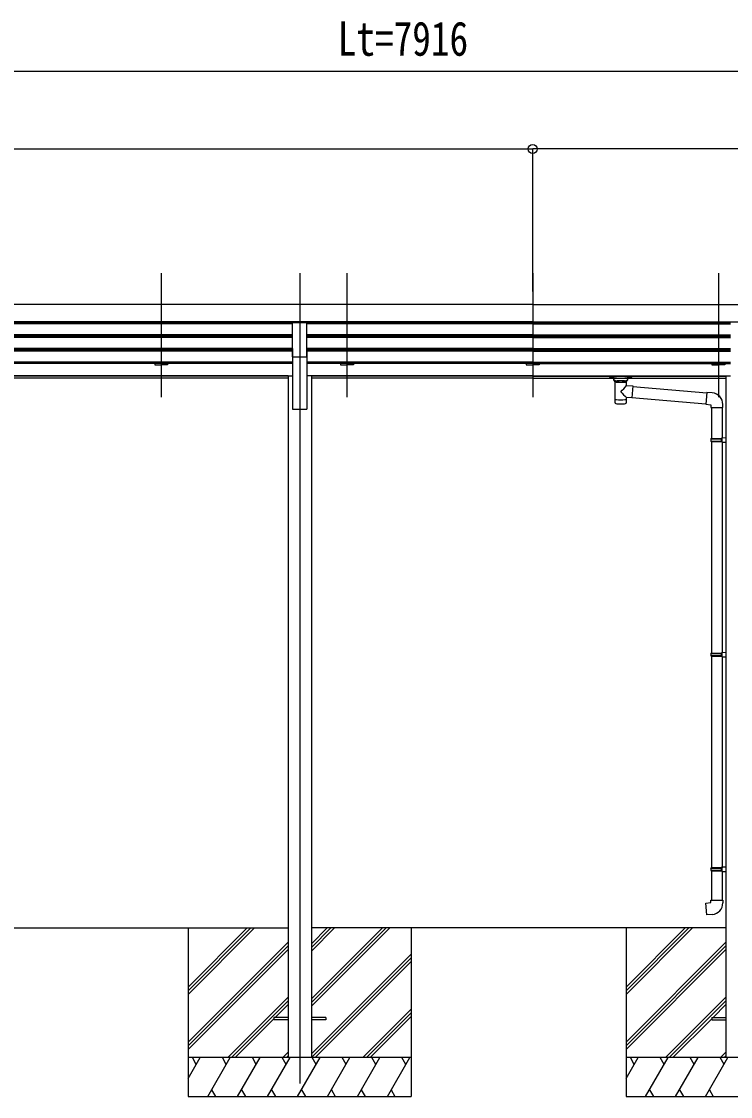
# Model space of a CAD drawing. Units: millimetres, scale not verified. Extents: x -16820 to 16820, y -11880 to 11880.
# Drawn here: x -5044 to -2311, y -6850 to -2705 of the extents above; entities that cross this region are included whole.
import ezdxf
from ezdxf.enums import TextEntityAlignment as Align

# ---------------------------------------------------------------- set-up
doc = ezdxf.new("R2010")
doc.units = ezdxf.units.MM
doc.header["$LTSCALE"] = 50
for name, color, linetype in [('0-3_YKK_11', 7, 'Continuous'), ('0-4_YKK_12', 2, 'Continuous'), ('0-5_YKK_13', 4, 'Continuous'), ('0-6_YKK_A1', 4, 'Continuous'), ('0-7_YKK_D', 6, 'Continuous')]:
    doc.layers.add(name, color=color, linetype=linetype)
doc.styles.add('ＭＳ ゴシック', font='')
doc.styles.get('ＭＳ ゴシック').set_extended_font_data('MS Gothic')

msp = doc.modelspace()

# ---------------------------------------------------------------- linework, layer by layer
at = {"layer": '0-3_YKK_11'}
msp.add_line((-2329.32, -6200.01), (-3926.52, -6200.01), dxfattribs=at)
at = {"layer": '0-4_YKK_12'}
for p, q in [((-4505.91, -3675.6), (-4505.91, -4153.12)), ((-3971.72, -3675.6), (-3971.72, -4153.12)), ((-3789.91, -3675.6), (-3789.91, -4153.12)), ((-3073.91, -3675.6), (-3073.91, -4153.12)), ((-2357.91, -3675.6), (-2357.91, -4153.12)), ((-3971.72, -4106.44), (-3971.72, -6800.01))]:
    msp.add_line(p, q, dxfattribs=at)
at = {"layer": '0-5_YKK_13'}
for p, q in [((-3999.22, -3997.44), (-3999.22, -3865.64)), ((-3999.22, -3865.64), (-3944.22, -3865.64)), ((-3944.22, -3997.44), (-3944.22, -3865.64)), ((-3999.22, -3997.44), (-3944.22, -3997.44)), ((-2777.21, -4075.67), (-2777.21, -4073.66)), ((-2761.71, -4086.28), (-2761.71, -4075.78)), ((-2756.06, -4093.85), (-2761.71, -4086.28)), ((-2760.76, -4074.06), (-2760.76, -4071.94)), ((-2708.67, -4071.94), (-2760.76, -4071.94)), ((-2760.76, -4074.06), (-2750.61, -4074.06)), ((-2757.62, -4093.28), (-2757.62, -4163.69)), ((-2756.05, -4093.86), (-2756.05, -4094.37)), ((-2749.3, -4089.63), (-2749.3, -4095.54)), ((-2749.3, -4089.63), (-2720.13, -4089.63)), ((-2749.3, -4089.63), (-2749.3, -4095.54)), ((-2720.13, -4089.63), (-2720.13, -4095.54)), ((-2720.13, -4089.63), (-2720.13, -4095.54)), ((-2718.82, -4074.06), (-2708.67, -4074.06)), ((-2713.38, -4094.37), (-2713.37, -4093.86)), ((-2713.36, -4093.85), (-2707.72, -4086.28)), ((-2711.82, -4108.31), (-2711.82, -4093.28)), ((-2708.67, -4074.06), (-2708.67, -4071.94)), ((-2707.71, -4086.28), (-2707.71, -4075.78)), ((-2692.21, -4075.67), (-2692.21, -4073.66)), ((-2711.81, -4108.31), (-2687.9, -4110.41)), ((-2687.9, -4110.41), (-2691.89, -4156.03)), ((-2688.06, -4112.3), (-2403.01, -4137.24)), ((-2688.04, -4112), (-2688.04, -4112)), ((-2382, -4137.07), (-2402.83, -4135.25)), ((-2757.62, -4163.69), (-2757.62, -4165.18)), ((-2757.62, -4165.18), (-2757.62, -4173.11)), ((-2711.82, -4163.69), (-2711.82, -4154.29)), ((-2711.82, -4165.18), (-2711.82, -4163.69)), ((-2711.82, -4173.11), (-2711.82, -4165.18)), ((-2691.89, -4156.03), (-2711.81, -4154.29)), ((-2691.9, -4156.03), (-2691.89, -4156.02)), ((-2691.72, -4154.14), (-2406.67, -4179.08)), ((-2340.92, -4192.81), (-2340.92, -4181.9)), ((-2386.92, -4192.81), (-2340.92, -4192.81)), ((-2384.92, -4192.81), (-2384.92, -4312.58)), ((-2342.92, -4192.81), (-2342.92, -4310.02)), ((-2344.92, -4310.08), (-2328.92, -4309.61)), ((-2344.92, -4312.08), (-2344.92, -4310.08)), ((-2328.92, -4309.61), (-2328.92, -4327.55)), ((-2386.92, -4314.58), (-2385.92, -4312.58)), ((-2386.92, -4314.58), (-2342.92, -4314.58)), ((-2386.92, -4314.58), (-2386.92, -4322.58)), ((-2386.92, -4322.58), (-2342.92, -4322.58)), ((-2386.92, -4322.58), (-2385.92, -4324.58)), ((-2385.92, -4312.58), (-2342.92, -4312.58)), ((-2385.92, -4324.58), (-2342.92, -4324.58)), ((-2384.92, -4324.58), (-2384.92, -5139.95)), ((-2347.4, -4314.58), (-2347.83, -4312.58)), ((-2344.92, -4312.08), (-2342.92, -4312.08)), ((-2344.92, -4327.08), (-2344.92, -4325.08)), ((-2344.92, -4327.08), (-2328.92, -4327.55)), ((-2342.92, -4327.14), (-2342.92, -5137.39)), ((-2344.92, -5137.45), (-2328.92, -5136.98)), ((-2344.92, -5139.45), (-2344.92, -5137.45)), ((-2344.92, -5139.45), (-2342.92, -5139.45)), ((-2328.92, -5136.98), (-2328.92, -5154.92)), ((-2386.92, -5141.95), (-2385.92, -5139.95)), ((-2386.92, -5141.95), (-2342.92, -5141.95)), ((-2386.92, -5141.95), (-2386.92, -5149.95)), ((-2386.92, -5149.95), (-2342.92, -5149.95)), ((-2386.92, -5149.95), (-2385.92, -5151.95)), ((-2385.92, -5139.95), (-2342.92, -5139.95)), ((-2385.92, -5151.95), (-2342.92, -5151.95)), ((-2384.92, -5151.95), (-2384.92, -5967.33)), ((-2347.4, -5141.95), (-2347.83, -5139.95)), ((-2344.92, -5154.45), (-2344.92, -5152.45)), ((-2344.92, -5154.45), (-2328.92, -5154.92)), ((-2342.92, -5154.51), (-2342.92, -5964.77)), ((-2386.92, -5969.33), (-2385.92, -5967.33)), ((-2385.92, -5967.33), (-2342.92, -5967.33)), ((-2347.4, -5969.33), (-2347.83, -5967.33)), ((-2344.92, -5964.83), (-2328.92, -5964.36)), ((-2344.92, -5966.83), (-2344.92, -5964.83)), ((-2344.92, -5966.83), (-2342.92, -5966.83)), ((-2342.92, -5967.33), (-2342.92, -5967.88)), ((-2386.92, -5969.33), (-2342.92, -5969.33)), ((-2386.92, -5969.33), (-2386.92, -5977.33)), ((-2386.92, -5977.33), (-2342.92, -5977.33)), ((-2386.92, -5977.33), (-2385.92, -5979.33)), ((-2385.92, -5979.33), (-2342.92, -5979.33)), ((-2384.92, -5979.33), (-2384.92, -6092.44)), ((-2344.92, -5981.83), (-2344.92, -5979.83)), ((-2344.92, -5981.83), (-2328.92, -5982.3)), ((-2342.92, -5981.89), (-2342.92, -6092.44)), ((-2386.92, -6092.44), (-2340.92, -6092.44)), ((-2386.92, -6102.44), (-2386.92, -6092.44)), ((-2340.92, -6092.44), (-2340.92, -6103.36)), ((-4071.92, -6545.45), (-4071.92, -6554.45)), ((-4016.92, -6545.45), (-4071.92, -6545.45)), ((-3871.52, -6545.45), (-3926.52, -6545.45)), ((-3871.52, -6545.45), (-3871.52, -6554.45)), ((-2383.92, -6545.45), (-2383.92, -6554.45)), ((-2383.92, -6545.45), (-2328.92, -6545.45)), ((-4016.92, -6554.45), (-4071.92, -6554.45)), ((-3871.52, -6554.45), (-3926.52, -6554.45)), ((-2383.92, -6554.45), (-2328.92, -6554.45))]:
    msp.add_line(p, q, dxfattribs=at)
for points in [[(-2749.3, -4095.54), (-2750.11, -4094.78), (-2750.56, -4094.37), (-2752.13, -4092.88), (-2752.54, -4092.48), (-2753.65, -4091.45), (-2754.19, -4090.98), (-2754.84, -4090.44), (-2756.02, -4089.53), (-2757.15, -4088.74), (-2758.21, -4088.08), (-2759.18, -4087.52), (-2760.01, -4087.08), (-2761.17, -4086.52), (-2761.71, -4086.27)], [(-2749.3, -4089.63), (-2747.53, -4091.46), (-2745.71, -4092.85)], [(-2745.71, -4092.85), (-2744.59, -4093.55), (-2743.44, -4094.18), (-2742.25, -4094.73), (-2741.04, -4095.2), (-2739.8, -4095.58), (-2738.54, -4095.88), (-2737.28, -4096.1), (-2736, -4096.23), (-2734.71, -4096.27), (-2733.43, -4096.23), (-2732.15, -4096.1), (-2730.88, -4095.88), (-2729.63, -4095.58), (-2728.39, -4095.2), (-2727.18, -4094.73), (-2725.99, -4094.18), (-2724.83, -4093.55), (-2723.71, -4092.85)], [(-2720.13, -4089.63), (-2721.9, -4091.46), (-2723.71, -4092.85)], [(-2720.13, -4095.54), (-2719.31, -4094.78), (-2718.87, -4094.37), (-2717.29, -4092.88), (-2716.88, -4092.48), (-2715.78, -4091.45), (-2715.24, -4090.98), (-2714.59, -4090.44), (-2713.41, -4089.53), (-2712.28, -4088.74), (-2711.21, -4088.08), (-2710.25, -4087.52), (-2709.41, -4087.08), (-2708.26, -4086.52), (-2707.72, -4086.27)], [(-2402.83, -4135.25), (-2406.84, -4181.07), (-2386.92, -4182.81), (-2386.92, -4192.81)], [(-2347.4, -4314.58), (-2347.4, -4322.58), (-2347.83, -4324.58)], [(-2344.92, -4325.08), (-2342.92, -4325.08), (-2342.92, -4312.08)], [(-2344.92, -5152.45), (-2342.92, -5152.45), (-2342.92, -5139.45)], [(-2347.4, -5141.95), (-2347.4, -5149.95), (-2347.83, -5151.95)], [(-2344.92, -5979.83), (-2342.92, -5979.83), (-2342.92, -5966.83)], [(-2347.4, -5969.33), (-2347.4, -5977.33), (-2347.83, -5979.33)], [(-2382, -6148.18), (-2402.83, -6150.01), (-2406.84, -6104.18), (-2386.92, -6102.44)]]:
    msp.add_lwpolyline(points, dxfattribs=at)
for centre, radius, start, end in [((-2814.91, -4032.82), 127.78, 308.87342, 323.78673), ((-2621.13, -4036.88), 148.36, 220.03306, 232.31976), ((-2385.92, -4181.9), 45, 0, 85), ((-2752.62, -4173.11), 5, 180, 259.32659), ((-2716.82, -4173.11), 5, 280.67342, 0), ((-2385.92, -6103.36), 45, 275, 0)]:
    msp.add_arc(centre, radius, start, end, dxfattribs=at)
for centre, major_axis, ratio, start_param, end_param in [((-2760.76, -4075.67), (16.45, 0), 0.098162, 1.5707963, 4.6543397), ((-2760.76, -4073.66), (-16.45, 0), 0.104529, 4.712389, 6.2831853), ((-2750.61, -4075.78), (11.11, 0), 0.152515, 1.5707963, 3.1415927), ((-2734.72, -4093.28), (22.9, 0), 0.130526, 2.9082195, 6.5147838), ((-2734.71, -4093.49), (-21.53, 0), 0.129428, 0.1297924, 3.0084543), ((-2718.82, -4075.78), (-11.11, 0), 0.152515, 3.1415927, 4.712389), ((-2708.67, -4073.66), (16.45, 0), 0.104529, 6.2831853, 7.8539816), ((-2708.67, -4075.67), (-16.45, 0), 0.098162, 1.6288456, 4.712389), ((-2734.72, -4160.7), (22.9, 0), 0.130526, 3.1415927, 6.2831853), ((-2734.72, -4176.32), (22.9, 0), 0.130526, 3.7473022, 5.6774759)]:
    msp.add_ellipse(centre, major_axis=major_axis, ratio=ratio, start_param=start_param, end_param=end_param, dxfattribs=at)
for centre, major_axis in [((-2769.71, -4075.69), (3, 0)), ((-2699.71, -4075.69), (-3, 0))]:
    msp.add_ellipse(centre, major_axis=major_axis, ratio=0.107858, dxfattribs=at)
at = {"layer": '0-6_YKK_A1'}
for p, q in [((-3073.71, -3796.6), (-7369.72, -3796.6)), ((-3074.11, -3796.6), (505.88, -3796.6)), ((-3073.71, -3863.2), (-7369.73, -3863.2)), ((-3999.22, -3866.45), (-6444.22, -3866.45)), ((-3999.22, -3871), (-6444.22, -3871)), ((-4530.91, -3871), (-4530.91, -3866.56)), ((-4480.91, -3871), (-4480.91, -3866.56)), ((-3073.71, -3871), (-3944.23, -3871)), ((-3073.71, -3866.45), (-3944.22, -3866.45)), ((-3814.91, -3871), (-3814.91, -3866.56)), ((-3764.91, -3871), (-3764.91, -3866.56)), ((-3098.91, -3871), (-3098.91, -3866.56)), ((-3074.11, -3866.45), (-2311.62, -3866.45)), ((-3074.11, -3871), (-2311.62, -3871)), ((-3074.1, -3863.2), (505.88, -3863.2)), ((-3048.91, -3871), (-3048.91, -3866.56)), ((-2382.91, -3871), (-2382.91, -3866.56)), ((-2332.91, -3871), (-2332.91, -3866.56)), ((-3999.22, -3912.87), (-6444.22, -3912.87)), ((-3999.22, -3914.37), (-6444.22, -3914.37)), ((-3999.22, -3918.69), (-6444.22, -3918.69)), ((-3999.22, -3923.57), (-6444.22, -3923.57)), ((-4530.91, -3923.57), (-4530.91, -3918.69)), ((-4480.91, -3923.57), (-4480.91, -3918.69)), ((-3073.71, -3923.57), (-3944.23, -3923.57)), ((-3073.71, -3912.87), (-3944.22, -3912.87)), ((-3073.71, -3914.37), (-3944.22, -3914.37)), ((-3073.71, -3918.69), (-3944.22, -3918.69)), ((-3814.91, -3923.57), (-3814.91, -3918.69)), ((-3764.91, -3923.57), (-3764.91, -3918.69)), ((-3098.91, -3923.57), (-3098.91, -3918.69)), ((-3074.11, -3912.87), (-2311.62, -3912.87)), ((-3074.11, -3914.37), (-2311.62, -3914.37)), ((-3074.11, -3918.69), (-2311.62, -3918.69)), ((-3074.11, -3923.57), (-2311.62, -3923.57)), ((-3048.91, -3923.57), (-3048.91, -3918.69)), ((-2382.91, -3923.57), (-2382.91, -3918.69)), ((-2332.91, -3923.57), (-2332.91, -3918.69)), ((-3999.22, -3965.45), (-6444.22, -3965.45)), ((-3999.22, -3966.95), (-6444.22, -3966.95)), ((-3999.22, -3971.26), (-6444.22, -3971.26)), ((-3999.22, -3976.15), (-6444.22, -3976.15)), ((-4530.91, -3976.15), (-4530.91, -3971.26)), ((-4480.91, -3976.15), (-4480.91, -3971.26)), ((-3999.22, -3965.55), (-3999.22, -4200.01)), ((-3073.71, -3976.15), (-3944.23, -3976.15)), ((-3073.71, -3965.45), (-3944.22, -3965.45)), ((-3944.22, -3965.55), (-3944.22, -4200.01)), ((-3073.71, -3966.95), (-3944.22, -3966.95)), ((-3073.71, -3971.26), (-3944.22, -3971.26)), ((-3814.91, -3976.15), (-3814.91, -3971.26)), ((-3764.91, -3976.15), (-3764.91, -3971.26)), ((-3098.91, -3976.15), (-3098.91, -3971.26)), ((-3074.11, -3965.45), (-2311.62, -3965.45)), ((-3074.11, -3966.95), (-2311.62, -3966.95)), ((-3074.11, -3971.26), (-2311.62, -3971.26)), ((-3074.11, -3976.15), (-2311.62, -3976.15)), ((-3048.91, -3976.15), (-3048.91, -3971.26)), ((-2382.91, -3976.15), (-2382.91, -3971.26)), ((-2332.91, -3976.15), (-2332.91, -3971.26)), ((-3999.22, -4018.03), (-6444.22, -4018.03)), ((-3999.22, -4019.53), (-6444.22, -4019.53)), ((-3073.71, -4018.03), (-3944.22, -4018.03)), ((-3073.71, -4019.53), (-3944.22, -4019.53)), ((-3074.11, -4018.03), (-2311.62, -4018.03)), ((-3074.11, -4019.53), (-2311.62, -4019.53)), ((-3999.22, -4023.84), (-6444.22, -4023.84)), ((-3999.22, -4024.2), (-5912.91, -4024.2)), ((-4530.91, -4023.84), (-4530.91, -4029.36)), ((-4530.91, -4023.84), (-4530.91, -4029.36)), ((-4530.91, -4029.36), (-4505.91, -4029.36)), ((-4480.91, -4029.36), (-4505.91, -4029.36)), ((-4480.91, -4023.84), (-4480.91, -4029.36)), ((-4480.91, -4023.84), (-4480.91, -4029.36)), ((-3073.71, -4023.84), (-3944.22, -4023.84)), ((-3098.71, -4024.2), (-3944.22, -4024.2)), ((-3814.91, -4023.84), (-3814.91, -4029.36)), ((-3814.91, -4023.84), (-3814.91, -4029.36)), ((-3814.91, -4029.36), (-3789.91, -4029.36)), ((-3764.91, -4029.36), (-3789.91, -4029.36)), ((-3764.91, -4023.84), (-3764.91, -4029.36)), ((-3764.91, -4023.84), (-3764.91, -4029.36)), ((-3098.91, -4023.84), (-3098.91, -4029.36)), ((-3098.91, -4023.84), (-3098.91, -4029.36)), ((-3098.91, -4029.36), (-3073.91, -4029.36)), ((-3074.11, -4023.84), (-2311.62, -4023.84)), ((-3048.91, -4029.36), (-3073.91, -4029.36)), ((-3049.11, -4024.2), (-2311.62, -4024.2)), ((-3048.91, -4023.84), (-3048.91, -4029.36)), ((-3048.91, -4023.84), (-3048.91, -4029.36)), ((-2382.91, -4023.84), (-2382.91, -4029.36)), ((-2382.91, -4023.84), (-2382.91, -4029.36)), ((-2382.91, -4029.36), (-2357.91, -4029.36)), ((-2332.91, -4029.36), (-2357.91, -4029.36)), ((-2332.91, -4023.84), (-2332.91, -4029.36)), ((-2332.91, -4023.84), (-2332.91, -4029.36)), ((-4016.92, -4071.43), (-6426.52, -4071.43)), ((-4016.92, -4072.84), (-6426.52, -4072.84)), ((-4016.92, -4080.52), (-6426.52, -4080.52)), ((-4016.92, -4071.01), (-4016.92, -6699.95)), ((-4016.92, -4071.01), (-3999.22, -4071.01)), ((-3926.52, -4071.01), (-3944.22, -4071.01)), ((-3926.52, -4071.01), (-3926.52, -6699.42)), ((-3073.71, -4071.43), (-3926.52, -4071.43)), ((-3073.71, -4072.84), (-3926.52, -4072.84)), ((-3073.71, -4080.52), (-3926.52, -4080.52)), ((-3074.11, -4071.43), (-2328.92, -4071.43)), ((-3074.11, -4072.84), (-2328.92, -4072.84)), ((-3074.11, -4080.52), (-2328.92, -4080.52)), ((-2328.92, -4071.01), (-2328.92, -6700.01)), ((-2328.92, -4071.01), (-2311.22, -4071.01)), ((-3999.22, -4200.01), (-3944.22, -4200.01)), ((-6426.52, -6200.01), (-4016.92, -6200.01)), ((-4401.92, -6442.19), (-4159.68, -6199.95)), ((-4401.92, -6428.04), (-4173.82, -6199.95)), ((-4401.92, -6456.33), (-4145.6, -6200.01)), ((-4401.92, -6200.01), (-4401.92, -6849.95)), ((-3926.52, -6289.3), (-3837.17, -6199.95)), ((-3926.52, -6275.15), (-3851.31, -6199.95)), ((-3926.52, -6261.01), (-3865.46, -6199.95)), ((-3926.52, -6289.3), (-3837.17, -6199.95)), ((-3926.52, -6275.15), (-3851.31, -6199.95)), ((-3926.52, -6261.01), (-3865.46, -6199.95)), ((-3926.52, -6501.43), (-3625.1, -6200.01)), ((-3926.52, -6487.29), (-3639.24, -6200.01)), ((-3926.52, -6473.14), (-3653.38, -6200.01)), ((-3926.52, -6501.43), (-3625.1, -6200.01)), ((-3926.52, -6487.29), (-3639.24, -6200.01)), ((-3926.52, -6473.14), (-3653.38, -6200.01)), ((-3541.92, -6200.01), (-3541.92, -6849.95)), ((-2713.92, -6442.19), (-2471.68, -6199.95)), ((-2713.92, -6428.04), (-2485.82, -6199.95)), ((-2713.92, -6456.33), (-2457.6, -6200.01)), ((-2713.92, -6200.01), (-2713.92, -6849.95)), ((-4401.92, -6640.17), (-4016.92, -6255.18)), ((-2713.92, -6640.17), (-2328.92, -6255.18)), ((-4401.92, -6654.32), (-4016.92, -6269.32)), ((-4401.92, -6668.46), (-4016.92, -6283.46)), ((-2713.92, -6654.32), (-2328.92, -6269.32)), ((-2713.92, -6668.46), (-2328.92, -6283.46)), ((-3926.52, -6685.27), (-3541.92, -6300.68)), ((-3926.52, -6685.27), (-3541.92, -6300.68)), ((-3926.52, -6699.42), (-3541.92, -6314.82)), ((-3926.52, -6699.42), (-3541.92, -6314.82)), ((-3912.91, -6699.95), (-3541.92, -6328.96)), ((-3912.91, -6699.95), (-3541.92, -6328.96)), ((-4249.56, -6699.95), (-4016.92, -6467.31)), ((-4235.42, -6699.95), (-4016.92, -6481.45)), ((-4066.78, -6545.45), (-4016.92, -6495.59)), ((-2561.56, -6699.95), (-2328.92, -6467.31)), ((-2547.42, -6699.95), (-2328.92, -6481.45)), ((-2378.78, -6545.45), (-2328.92, -6495.59)), ((-3729.06, -6699.95), (-3541.92, -6512.81)), ((-3714.92, -6699.95), (-3541.92, -6526.95)), ((-3700.78, -6699.95), (-3541.92, -6541.09)), ((-4221.28, -6699.95), (-4071.92, -6550.59)), ((-2533.28, -6699.95), (-2383.92, -6550.59)), ((-3541.92, -6699.95), (-4401.92, -6699.95)), ((-4401.92, -6780.43), (-4355.46, -6699.95)), ((-4370.46, -6725.93), (-4385.46, -6699.95)), ((-4326.59, -6849.95), (-4239.99, -6699.95)), ((-4254.99, -6725.93), (-4269.99, -6699.95)), ((-4211.12, -6849.95), (-4124.52, -6699.95)), ((-4139.52, -6725.93), (-4154.52, -6699.95)), ((-4095.65, -6849.95), (-4009.05, -6699.95)), ((-4024.05, -6725.93), (-4039.05, -6699.95)), ((-4037.43, -6699.95), (-4016.92, -6679.44)), ((-4023.29, -6699.95), (-4016.92, -6693.58)), ((-3980.18, -6849.95), (-3893.58, -6699.95)), ((-3908.58, -6725.93), (-3923.58, -6699.95)), ((-3864.71, -6849.95), (-3778.11, -6699.95)), ((-3793.11, -6725.93), (-3808.11, -6699.95)), ((-3749.24, -6849.95), (-3662.64, -6699.95)), ((-3678.12, -6726.75), (-3693.59, -6699.95)), ((-3633.77, -6849.95), (-3547.17, -6699.95)), ((-3562.65, -6726.75), (-3578.12, -6699.95)), ((-1853.92, -6699.95), (-2713.92, -6699.95)), ((-2713.92, -6780.43), (-2667.46, -6699.95)), ((-2682.46, -6725.93), (-2697.46, -6699.95)), ((-2638.59, -6849.95), (-2551.99, -6699.95)), ((-2566.99, -6725.93), (-2581.99, -6699.95)), ((-2523.12, -6849.95), (-2436.52, -6699.95)), ((-2451.52, -6725.93), (-2466.52, -6699.95)), ((-2407.65, -6849.95), (-2321.05, -6699.95)), ((-2336.05, -6725.93), (-2351.05, -6699.95)), ((-2349.43, -6699.95), (-2328.92, -6679.44)), ((-2335.29, -6699.95), (-2328.92, -6693.58)), ((-4311.59, -6823.97), (-4296.59, -6849.95)), ((-4196.13, -6823.97), (-4181.13, -6849.95)), ((-4080.66, -6823.97), (-4065.66, -6849.95)), ((-3965.18, -6823.97), (-3950.18, -6849.95)), ((-3849.72, -6823.97), (-3834.72, -6849.95)), ((-3734.72, -6824.79), (-3720.2, -6849.95)), ((-3619.25, -6824.79), (-3604.73, -6849.95)), ((-2623.59, -6823.97), (-2608.59, -6849.95)), ((-2508.12, -6823.97), (-2493.13, -6849.95)), ((-2392.65, -6823.97), (-2377.66, -6849.95)), ((-4401.92, -6849.95), (-3541.92, -6849.95)), ((-2713.92, -6849.95), (-1853.92, -6849.95))]:
    msp.add_line(p, q, dxfattribs=at)
at = {"layer": '0-7_YKK_D'}
for p, q in [((-7189.92, -2896.59), (326.08, -2896.59)), ((-7369.92, -3196.59), (-3073.91, -3196.59)), ((-3073.91, -3746.6), (-3073.91, -3195.59)), ((-3073.91, -3746.6), (-3073.91, -3195.59)), ((506.08, -3196.59), (-3073.91, -3196.59))]:
    msp.add_line(p, q, dxfattribs=at)
msp.add_circle((-3073.91, -3196.59), 17, dxfattribs=at)
msp.add_circle((-3073.91, -3196.59), 17, dxfattribs=at)

# ---------------------------------------------------------------- texts
at = {"layer": '0-7_YKK_D', "style": 'ＭＳ ゴシック', "width": 0.8}
msp.add_text('Lt=7916', height=132, dxfattribs=at).set_placement((-3825.52, -2876.59), align=Align.BOTTOM_LEFT)

doc.saveas('drawing.dxf')
